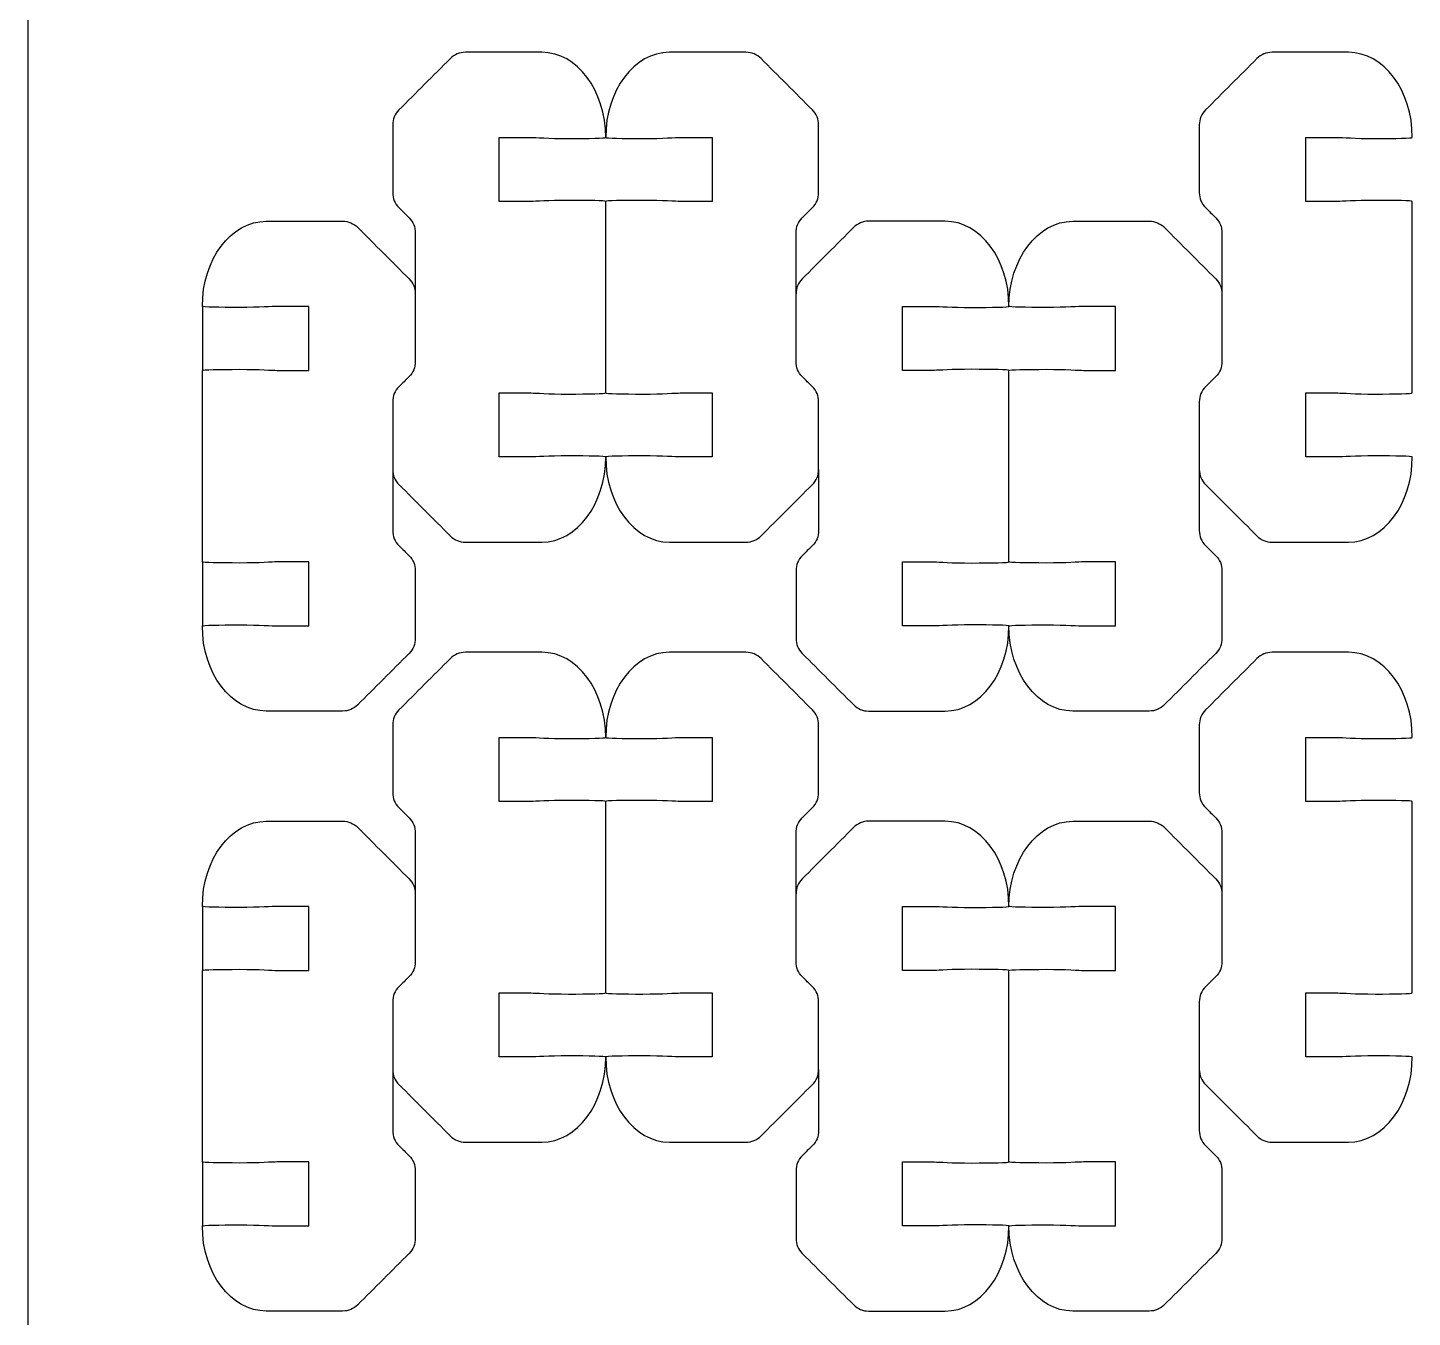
# Model space of a CAD drawing. Extents: x 0 to 400, y 230 to 450.
# Drawn here: x 0 to 65, y 308.4 to 368.9 of the extents above; entities that cross this region are included whole.
import ezdxf

# ---------------------------------------------------------------- set-up
doc = ezdxf.new("R2010")
doc.units = 0
doc.header["$MEASUREMENT"] = 0
doc.layers.add('DEFAULT', color=18, linetype='CONTINUOUS')

msp = doc.modelspace()

# ---------------------------------------------------------------- linework, layer by layer
at = {"layer": 'DEFAULT', "color": 1}
for points in [[(8.199, 355.829), (8.199, 352.829)], [(8.199, 343.831), (8.199, 340.831)], [(8.199, 327.655), (8.199, 324.655)], [(8.199, 315.657), (8.199, 312.657)]]:
    msp.add_lwpolyline(points, dxfattribs=at)
for points, knots in [([(0, 242), (0, 307.333), (0, 372.667), (0, 438), (0, 444.627), (5.372, 450), (12, 450), (47.333, 450), (82.667, 450), (118, 450), (124.628, 450), (130, 444.627), (130, 438), (130, 372.667), (130, 307.333), (130, 242), (130, 235.373), (124.628, 230), (118, 230), (82.667, 230), (47.333, 230), (12, 230), (5.372, 230), (0, 235.373), (0, 242)], [0, 0, 0, 0, 555.591, 555.591, 555.591, 556.591, 556.591, 556.591, 857.063, 857.063, 857.063, 858.063, 858.063, 858.063, 1413.654, 1413.654, 1413.654, 1414.654, 1414.654, 1414.654, 1715.126, 1715.126, 1715.126, 1716.126, 1716.126, 1716.126, 1716.126]), ([(19.841, 367.472), (20.028, 367.66), (20.283, 367.765), (20.548, 367.765), (21.743, 367.765), (22.939, 367.765), (24.134, 367.765), (25.792, 367.765), (27.133, 365.977), (27.133, 363.765), (27.133, 363.737), (26.35, 363.715), (25.383, 363.715), (24.416, 363.715), (23.845, 363.765), (23.633, 363.765), (23.133, 363.765), (22.634, 363.765), (22.134, 363.765), (22.134, 362.764), (22.134, 361.763), (22.134, 360.763), (22.634, 360.763), (23.133, 360.763), (23.633, 360.763), (23.845, 360.763), (24.416, 360.812), (25.383, 360.812), (26.35, 360.812), (27.133, 360.791), (27.133, 360.763), (27.133, 357.764), (27.133, 354.765), (27.133, 351.767), (27.133, 351.739), (26.35, 351.717), (25.383, 351.717), (24.416, 351.717), (23.845, 351.767), (23.633, 351.767), (23.133, 351.767), (22.634, 351.767), (22.134, 351.767), (22.134, 350.766), (22.134, 349.765), (22.134, 348.765), (22.634, 348.765), (23.133, 348.765), (23.633, 348.765), (23.845, 348.765), (24.416, 348.814), (25.383, 348.814), (26.35, 348.814), (27.133, 348.793), (27.133, 348.765), (27.133, 346.553), (25.792, 344.768), (24.134, 344.764), (23.257, 344.764), (21.614, 344.762), (20.548, 344.761), (20.283, 344.761), (20.028, 344.866), (19.84, 345.054), (19.036, 345.858), (18.232, 346.662), (17.428, 347.466), (17.24, 347.654), (17.135, 347.908), (17.135, 348.173), (17.135, 349.233), (17.135, 350.293), (17.135, 351.353), (17.135, 351.618), (17.24, 351.872), (17.428, 352.06), (17.587, 352.219), (17.745, 352.377), (17.904, 352.536), (18.092, 352.723), (18.197, 352.978), (18.197, 353.243), (18.197, 355.257), (18.197, 357.272), (18.197, 359.287), (18.197, 359.552), (18.092, 359.806), (17.904, 359.994), (17.745, 360.152), (17.587, 360.311), (17.428, 360.47), (17.24, 360.657), (17.135, 360.912), (17.135, 361.177), (17.135, 362.235), (17.135, 363.294), (17.135, 364.352), (17.135, 364.618), (17.24, 364.872), (17.428, 365.06), (18.232, 365.864), (19.037, 366.668), (19.841, 367.472)], [9.671807, 9.671807, 9.671807, 9.671807, 10.671807, 10.671807, 10.671807, 20.837807, 20.837807, 20.837807, 21.837807, 21.837807, 21.837807, 22.837807, 22.837807, 22.837807, 23.837807, 23.837807, 23.837807, 28.087807, 28.087807, 28.087807, 36.597807, 36.597807, 36.597807, 40.847807, 40.847807, 40.847807, 41.847807, 41.847807, 41.847807, 42.847807, 42.847807, 42.847807, 68.347807, 68.347807, 68.347807, 69.347807, 69.347807, 69.347807, 70.347807, 70.347807, 70.347807, 74.597807, 74.597807, 74.597807, 83.107807, 83.107807, 83.107807, 87.357807, 87.357807, 87.357807, 88.357807, 88.357807, 88.357807, 89.357807, 89.357807, 89.357807, 90.357807, 90.357807, 90.357807, 91.357807, 91.357807, 91.357807, 92.357807, 92.357807, 92.357807, 102.028906, 102.028906, 102.028906, 103.028906, 103.028906, 103.028906, 112.040906, 112.040906, 112.040906, 113.040906, 113.040906, 113.040906, 114.94868, 114.94868, 114.94868, 115.94868, 115.94868, 115.94868, 133.08068, 133.08068, 133.08068, 134.08068, 134.08068, 134.08068, 135.989161, 135.989161, 135.989161, 136.989161, 136.989161, 136.989161, 145.991161, 145.991161, 145.991161, 146.991161, 146.991161, 146.991161, 156.662968, 156.662968, 156.662968, 156.662968]), ([(27.133, 351.767), (27.133, 351.739), (27.916, 351.717), (28.883, 351.717), (29.849, 351.717), (30.421, 351.767), (30.632, 351.767), (31.132, 351.767), (31.632, 351.767), (32.132, 351.767), (32.132, 350.766), (32.132, 349.765), (32.132, 348.765), (31.632, 348.765), (31.132, 348.765), (30.632, 348.765), (30.421, 348.765), (29.849, 348.814), (28.883, 348.814), (27.916, 348.814), (27.133, 348.793), (27.133, 348.765), (27.133, 346.553), (28.473, 344.768), (30.131, 344.764), (31.009, 344.764), (32.652, 344.761), (33.717, 344.761), (33.983, 344.761), (34.237, 344.866), (34.425, 345.054), (35.229, 345.858), (36.034, 346.662), (36.838, 347.466), (37.025, 347.654), (37.131, 347.908), (37.131, 348.173), (37.131, 349.233), (37.131, 350.293), (37.131, 351.353), (37.131, 351.618), (37.025, 351.872), (36.838, 352.06), (36.679, 352.218), (36.52, 352.377), (36.362, 352.536), (36.174, 352.723), (36.069, 352.978), (36.069, 353.243), (36.069, 355.257), (36.069, 357.272), (36.069, 359.287), (36.069, 359.552), (36.174, 359.806), (36.362, 359.994), (36.52, 360.152), (36.679, 360.311), (36.838, 360.47), (37.025, 360.657), (37.131, 360.912), (37.131, 361.177), (37.131, 362.235), (37.131, 363.294), (37.131, 364.353), (37.131, 364.618), (37.025, 364.872), (36.838, 365.059), (36.033, 365.864), (35.229, 366.668), (34.425, 367.472), (34.237, 367.66), (33.983, 367.765), (33.718, 367.765), (32.522, 367.765), (31.327, 367.765), (30.131, 367.765), (28.473, 367.765), (27.133, 365.977), (27.133, 363.765), (27.133, 363.737), (27.916, 363.715), (28.883, 363.715), (29.849, 363.715), (30.421, 363.765), (30.632, 363.765), (31.132, 363.765), (31.632, 363.765), (32.132, 363.765), (32.132, 362.764), (32.132, 361.763), (32.132, 360.763), (31.632, 360.763), (31.132, 360.763), (30.632, 360.763), (30.421, 360.763), (29.849, 360.812), (28.883, 360.812), (27.916, 360.812), (27.133, 360.791), (27.133, 360.763)], [0, 0, 0, 0, 1, 1, 1, 2, 2, 2, 6.25, 6.25, 6.25, 14.76, 14.76, 14.76, 19.01, 19.01, 19.01, 20.01, 20.01, 20.01, 21.01, 21.01, 21.01, 22.01, 22.01, 22.01, 23.01, 23.01, 23.01, 24.01, 24.01, 24.01, 33.681807, 33.681807, 33.681807, 34.681807, 34.681807, 34.681807, 43.693807, 43.693807, 43.693807, 44.693807, 44.693807, 44.693807, 46.602995, 46.602995, 46.602995, 47.602995, 47.602995, 47.602995, 64.734995, 64.734995, 64.734995, 65.734995, 65.734995, 65.734995, 67.644183, 67.644183, 67.644183, 68.644183, 68.644183, 68.644183, 77.646183, 77.646183, 77.646183, 78.646183, 78.646183, 78.646183, 88.319404, 88.319404, 88.319404, 89.319404, 89.319404, 89.319404, 99.485404, 99.485404, 99.485404, 100.485404, 100.485404, 100.485404, 101.485404, 101.485404, 101.485404, 102.485404, 102.485404, 102.485404, 106.735404, 106.735404, 106.735404, 115.245404, 115.245404, 115.245404, 119.495404, 119.495404, 119.495404, 120.495404, 120.495404, 120.495404, 121.495404, 121.495404, 121.495404, 121.495404]), ([(57.708, 367.472), (57.895, 367.66), (58.15, 367.765), (58.415, 367.765), (59.61, 367.765), (60.806, 367.765), (62.001, 367.765), (63.659, 367.765), (65, 365.977), (65, 363.765), (65, 363.737), (64.217, 363.715), (63.25, 363.715), (62.284, 363.715), (61.712, 363.765), (61.5, 363.765), (61.001, 363.765), (60.501, 363.765), (60.001, 363.765), (60.001, 362.764), (60.001, 361.763), (60.001, 360.763), (60.501, 360.763), (61.001, 360.763), (61.5, 360.763), (61.712, 360.763), (62.284, 360.812), (63.25, 360.812), (64.217, 360.812), (65, 360.791), (65, 360.763), (65, 357.764), (65, 354.765), (65, 351.767), (65, 351.739), (64.217, 351.717), (63.25, 351.717), (62.284, 351.717), (61.712, 351.767), (61.5, 351.767), (61.001, 351.767), (60.501, 351.767), (60.001, 351.767), (60.001, 350.766), (60.001, 349.765), (60.001, 348.765), (60.501, 348.765), (61.001, 348.765), (61.5, 348.765), (61.712, 348.765), (62.284, 348.814), (63.25, 348.814), (64.217, 348.814), (65, 348.793), (65, 348.765), (65, 346.553), (63.659, 344.768), (62.001, 344.764), (61.124, 344.764), (59.481, 344.762), (58.415, 344.761), (58.15, 344.761), (57.895, 344.866), (57.708, 345.054), (56.904, 345.858), (56.099, 346.662), (55.295, 347.466), (55.108, 347.654), (55.002, 347.908), (55.002, 348.173), (55.002, 349.233), (55.002, 350.293), (55.002, 351.353), (55.002, 351.618), (55.108, 351.872), (55.295, 352.06), (55.454, 352.219), (55.613, 352.377), (55.771, 352.536), (55.959, 352.723), (56.064, 352.978), (56.064, 353.243), (56.064, 355.257), (56.064, 357.272), (56.064, 359.287), (56.064, 359.552), (55.959, 359.806), (55.771, 359.994), (55.613, 360.152), (55.454, 360.311), (55.295, 360.47), (55.108, 360.657), (55.002, 360.912), (55.002, 361.177), (55.002, 362.235), (55.002, 363.294), (55.002, 364.352), (55.002, 364.618), (55.108, 364.872), (55.295, 365.06), (56.1, 365.864), (56.904, 366.668), (57.708, 367.472)], [9.671807, 9.671807, 9.671807, 9.671807, 10.671807, 10.671807, 10.671807, 20.837807, 20.837807, 20.837807, 21.837807, 21.837807, 21.837807, 22.837807, 22.837807, 22.837807, 23.837807, 23.837807, 23.837807, 28.087807, 28.087807, 28.087807, 36.597807, 36.597807, 36.597807, 40.847807, 40.847807, 40.847807, 41.847807, 41.847807, 41.847807, 42.847807, 42.847807, 42.847807, 68.347807, 68.347807, 68.347807, 69.347807, 69.347807, 69.347807, 70.347807, 70.347807, 70.347807, 74.597807, 74.597807, 74.597807, 83.107807, 83.107807, 83.107807, 87.357807, 87.357807, 87.357807, 88.357807, 88.357807, 88.357807, 89.357807, 89.357807, 89.357807, 90.357807, 90.357807, 90.357807, 91.357807, 91.357807, 91.357807, 92.357807, 92.357807, 92.357807, 102.028906, 102.028906, 102.028906, 103.028906, 103.028906, 103.028906, 112.040906, 112.040906, 112.040906, 113.040906, 113.040906, 113.040906, 114.94868, 114.94868, 114.94868, 115.94868, 115.94868, 115.94868, 133.08068, 133.08068, 133.08068, 134.08068, 134.08068, 134.08068, 135.989161, 135.989161, 135.989161, 136.989161, 136.989161, 136.989161, 145.991161, 145.991161, 145.991161, 146.991161, 146.991161, 146.991161, 156.662968, 156.662968, 156.662968, 156.662968]), ([(17.135, 348.173), (17.135, 347.219), (17.135, 346.264), (17.135, 345.309), (17.135, 345.044), (17.241, 344.789), (17.428, 344.602), (17.587, 344.443), (17.745, 344.284), (17.904, 344.126), (18.092, 343.938), (18.197, 343.684), (18.197, 343.419), (18.197, 342.36), (18.197, 341.302), (18.197, 340.243), (18.197, 339.978), (18.092, 339.723), (17.904, 339.536), (17.1, 338.732), (16.296, 337.927), (15.491, 337.123), (15.304, 336.935), (15.05, 336.83), (14.784, 336.83), (13.589, 336.83), (12.393, 336.83), (11.198, 336.83), (9.54, 336.83), (8.199, 338.619), (8.199, 340.831), (8.199, 340.859), (8.982, 340.88), (9.949, 340.88), (10.916, 340.88), (11.487, 340.831), (11.699, 340.831), (12.574, 340.831), (13.198, 340.831), (13.198, 340.831), (13.198, 341.831), (13.198, 342.832), (13.198, 343.833), (13.198, 343.833), (12.574, 343.833), (11.699, 343.833), (11.487, 343.833), (10.916, 343.783), (9.949, 343.783), (8.982, 343.783), (8.199, 343.805), (8.199, 343.833), (8.199, 346.831), (8.199, 349.83), (8.199, 352.829), (8.199, 352.857), (8.982, 352.878), (9.949, 352.878), (10.916, 352.878), (11.487, 352.829), (11.699, 352.829), (12.574, 352.829), (13.198, 352.829), (13.198, 352.829), (13.198, 353.829), (13.198, 354.83), (13.198, 355.831), (13.198, 355.831), (12.574, 355.831), (11.699, 355.831), (11.487, 355.831), (10.916, 355.781), (9.949, 355.781), (8.982, 355.781), (8.199, 355.803), (8.199, 355.831), (8.199, 358.043), (9.54, 359.828), (11.198, 359.831), (12.075, 359.831), (13.718, 359.834), (14.784, 359.835), (15.049, 359.835), (15.304, 359.729), (15.492, 359.542), (16.296, 358.738), (17.1, 357.933), (17.904, 357.129), (18.092, 356.942), (18.197, 356.687), (18.197, 356.422)], [0, 0, 0, 0, 8.12, 8.12, 8.12, 9.12, 9.12, 9.12, 11.029188, 11.029188, 11.029188, 12.029188, 12.029188, 12.029188, 21.031188, 21.031188, 21.031188, 22.031188, 22.031188, 22.031188, 31.704409, 31.704409, 31.704409, 32.704409, 32.704409, 32.704409, 42.870409, 42.870409, 42.870409, 43.870409, 43.870409, 43.870409, 44.870409, 44.870409, 44.870409, 45.870409, 45.870409, 45.870409, 46.870409, 46.870409, 46.870409, 55.380409, 55.380409, 55.380409, 56.380409, 56.380409, 56.380409, 57.380409, 57.380409, 57.380409, 58.380409, 58.380409, 58.380409, 83.880409, 83.880409, 83.880409, 84.880409, 84.880409, 84.880409, 85.880409, 85.880409, 85.880409, 86.880409, 86.880409, 86.880409, 95.390409, 95.390409, 95.390409, 96.390409, 96.390409, 96.390409, 97.390409, 97.390409, 97.390409, 98.390409, 98.390409, 98.390409, 99.390409, 99.390409, 99.390409, 100.390409, 100.390409, 100.390409, 101.390409, 101.390409, 101.390409, 111.062216, 111.062216, 111.062216, 112.062216, 112.062216, 112.062216, 112.062216]), ([(46.066, 352.829), (46.066, 352.857), (45.283, 352.878), (44.317, 352.878), (43.35, 352.878), (42.779, 352.829), (42.567, 352.829), (41.692, 352.829), (41.068, 352.829), (41.068, 352.829), (41.068, 353.829), (41.068, 354.83), (41.068, 355.831), (41.068, 355.831), (41.692, 355.831), (42.567, 355.831), (42.779, 355.831), (43.35, 355.781), (44.317, 355.781), (45.283, 355.781), (46.066, 355.803), (46.066, 355.831), (46.066, 358.043), (44.726, 359.828), (43.068, 359.831), (42.19, 359.831), (40.547, 359.834), (39.482, 359.835), (39.217, 359.835), (38.962, 359.729), (38.774, 359.542), (37.97, 358.738), (37.166, 357.933), (36.362, 357.129), (36.174, 356.942), (36.069, 356.687), (36.069, 356.422)], [0, 0, 0, 0, 1, 1, 1, 2, 2, 2, 3, 3, 3, 11.51, 11.51, 11.51, 12.51, 12.51, 12.51, 13.51, 13.51, 13.51, 14.51, 14.51, 14.51, 15.51, 15.51, 15.51, 16.51, 16.51, 16.51, 17.51, 17.51, 17.51, 27.181807, 27.181807, 27.181807, 28.181807, 28.181807, 28.181807, 28.181807]), ([(55.002, 348.173), (55.002, 347.219), (55.002, 346.264), (55.002, 345.309), (55.002, 345.044), (55.108, 344.789), (55.295, 344.602), (55.454, 344.443), (55.613, 344.284), (55.771, 344.126), (55.959, 343.938), (56.064, 343.684), (56.064, 343.419), (56.064, 342.36), (56.064, 341.302), (56.064, 340.243), (56.064, 339.978), (55.959, 339.723), (55.771, 339.536), (54.967, 338.732), (54.163, 337.927), (53.358, 337.123), (53.171, 336.935), (52.917, 336.83), (52.651, 336.83), (51.456, 336.83), (50.26, 336.83), (49.065, 336.83), (47.407, 336.83), (46.066, 338.619), (46.066, 340.831), (46.066, 340.859), (46.85, 340.88), (47.816, 340.88), (48.783, 340.88), (49.354, 340.831), (49.566, 340.831), (50.441, 340.831), (51.065, 340.831), (51.065, 340.831), (51.065, 341.831), (51.065, 342.832), (51.065, 343.833), (51.065, 343.833), (50.441, 343.833), (49.566, 343.833), (49.354, 343.833), (48.783, 343.783), (47.816, 343.783), (46.85, 343.783), (46.066, 343.805), (46.066, 343.833), (46.066, 346.831), (46.066, 349.83), (46.066, 352.829), (46.066, 352.857), (46.85, 352.878), (47.816, 352.878), (48.783, 352.878), (49.354, 352.829), (49.566, 352.829), (50.441, 352.829), (51.065, 352.829), (51.065, 352.829), (51.065, 353.829), (51.065, 354.83), (51.065, 355.831), (51.065, 355.831), (50.441, 355.831), (49.566, 355.831), (49.354, 355.831), (48.783, 355.781), (47.816, 355.781), (46.85, 355.781), (46.066, 355.803), (46.066, 355.831), (46.066, 358.043), (47.407, 359.828), (49.065, 359.831), (49.942, 359.831), (51.586, 359.834), (52.651, 359.835), (52.916, 359.835), (53.171, 359.729), (53.359, 359.542), (54.163, 358.738), (54.967, 357.933), (55.771, 357.129), (55.959, 356.942), (56.064, 356.687), (56.064, 356.422)], [0, 0, 0, 0, 8.12, 8.12, 8.12, 9.12, 9.12, 9.12, 11.029188, 11.029188, 11.029188, 12.029188, 12.029188, 12.029188, 21.031188, 21.031188, 21.031188, 22.031188, 22.031188, 22.031188, 31.704409, 31.704409, 31.704409, 32.704409, 32.704409, 32.704409, 42.870409, 42.870409, 42.870409, 43.870409, 43.870409, 43.870409, 44.870409, 44.870409, 44.870409, 45.870409, 45.870409, 45.870409, 46.870409, 46.870409, 46.870409, 55.380409, 55.380409, 55.380409, 56.380409, 56.380409, 56.380409, 57.380409, 57.380409, 57.380409, 58.380409, 58.380409, 58.380409, 83.880409, 83.880409, 83.880409, 84.880409, 84.880409, 84.880409, 85.880409, 85.880409, 85.880409, 86.880409, 86.880409, 86.880409, 95.390409, 95.390409, 95.390409, 96.390409, 96.390409, 96.390409, 97.390409, 97.390409, 97.390409, 98.390409, 98.390409, 98.390409, 99.390409, 99.390409, 99.390409, 100.390409, 100.390409, 100.390409, 101.390409, 101.390409, 101.390409, 111.062216, 111.062216, 111.062216, 112.062216, 112.062216, 112.062216, 112.062216]), ([(37.131, 348.173), (37.131, 347.219), (37.131, 346.264), (37.131, 345.309), (37.131, 345.044), (37.025, 344.789), (36.838, 344.602), (36.679, 344.443), (36.52, 344.284), (36.362, 344.126), (36.174, 343.938), (36.069, 343.684), (36.069, 343.419), (36.069, 342.36), (36.069, 341.302), (36.069, 340.243), (36.069, 339.978), (36.174, 339.723), (36.362, 339.536), (37.166, 338.732), (37.97, 337.927), (38.775, 337.123), (38.962, 336.935), (39.216, 336.83), (39.481, 336.83), (40.677, 336.83), (41.872, 336.83), (43.068, 336.83), (44.726, 336.83), (46.066, 338.619), (46.066, 340.831), (46.066, 340.859), (45.283, 340.88), (44.317, 340.88), (43.35, 340.88), (42.779, 340.831), (42.567, 340.831), (41.692, 340.831), (41.068, 340.831), (41.068, 340.831), (41.068, 341.831), (41.068, 342.832), (41.068, 343.833), (41.068, 343.833), (41.692, 343.833), (42.567, 343.833), (42.779, 343.833), (43.35, 343.783), (44.317, 343.783), (45.283, 343.783), (46.066, 343.805), (46.066, 343.833)], [0, 0, 0, 0, 8.12, 8.12, 8.12, 9.12, 9.12, 9.12, 11.029188, 11.029188, 11.029188, 12.029188, 12.029188, 12.029188, 21.031188, 21.031188, 21.031188, 22.031188, 22.031188, 22.031188, 31.704409, 31.704409, 31.704409, 32.704409, 32.704409, 32.704409, 42.870409, 42.870409, 42.870409, 43.870409, 43.870409, 43.870409, 44.870409, 44.870409, 44.870409, 45.870409, 45.870409, 45.870409, 46.870409, 46.870409, 46.870409, 55.380409, 55.380409, 55.380409, 56.380409, 56.380409, 56.380409, 57.380409, 57.380409, 57.380409, 58.380409, 58.380409, 58.380409, 58.380409]), ([(19.841, 339.299), (20.028, 339.487), (20.283, 339.592), (20.548, 339.592), (21.743, 339.592), (22.939, 339.592), (24.134, 339.592), (25.792, 339.592), (27.133, 337.803), (27.133, 335.591), (27.133, 335.563), (26.35, 335.542), (25.383, 335.542), (24.416, 335.542), (23.845, 335.591), (23.633, 335.591), (23.133, 335.591), (22.634, 335.591), (22.134, 335.591), (22.134, 334.591), (22.134, 333.59), (22.134, 332.589), (22.634, 332.589), (23.133, 332.589), (23.633, 332.589), (23.845, 332.589), (24.416, 332.638), (25.383, 332.638), (26.35, 332.638), (27.133, 332.617), (27.133, 332.589), (27.133, 329.59), (27.133, 326.592), (27.133, 323.593), (27.133, 323.565), (26.35, 323.544), (25.383, 323.544), (24.416, 323.544), (23.845, 323.593), (23.633, 323.593), (23.133, 323.593), (22.634, 323.593), (22.134, 323.593), (22.134, 322.593), (22.134, 321.592), (22.134, 320.591), (22.634, 320.591), (23.133, 320.591), (23.633, 320.591), (23.845, 320.591), (24.416, 320.64), (25.383, 320.64), (26.35, 320.64), (27.133, 320.619), (27.133, 320.591), (27.133, 318.379), (25.792, 316.594), (24.134, 316.591), (23.257, 316.591), (21.614, 316.588), (20.548, 316.587), (20.283, 316.587), (20.028, 316.693), (19.84, 316.88), (19.036, 317.684), (18.232, 318.489), (17.428, 319.293), (17.24, 319.481), (17.135, 319.735), (17.135, 320), (17.135, 321.06), (17.135, 322.119), (17.135, 323.179), (17.135, 323.444), (17.24, 323.699), (17.428, 323.886), (17.587, 324.045), (17.745, 324.204), (17.904, 324.362), (18.092, 324.55), (18.197, 324.804), (18.197, 325.069), (18.197, 327.084), (18.197, 329.098), (18.197, 331.113), (18.197, 331.378), (18.092, 331.633), (17.904, 331.82), (17.745, 331.979), (17.587, 332.138), (17.428, 332.296), (17.24, 332.484), (17.135, 332.738), (17.135, 333.003), (17.135, 334.062), (17.135, 335.12), (17.135, 336.179), (17.135, 336.444), (17.24, 336.699), (17.428, 336.886), (18.232, 337.69), (19.037, 338.495), (19.841, 339.299)], [9.671807, 9.671807, 9.671807, 9.671807, 10.671807, 10.671807, 10.671807, 20.837807, 20.837807, 20.837807, 21.837807, 21.837807, 21.837807, 22.837807, 22.837807, 22.837807, 23.837807, 23.837807, 23.837807, 28.087807, 28.087807, 28.087807, 36.597807, 36.597807, 36.597807, 40.847807, 40.847807, 40.847807, 41.847807, 41.847807, 41.847807, 42.847807, 42.847807, 42.847807, 68.347807, 68.347807, 68.347807, 69.347807, 69.347807, 69.347807, 70.347807, 70.347807, 70.347807, 74.597807, 74.597807, 74.597807, 83.107807, 83.107807, 83.107807, 87.357807, 87.357807, 87.357807, 88.357807, 88.357807, 88.357807, 89.357807, 89.357807, 89.357807, 90.357807, 90.357807, 90.357807, 91.357807, 91.357807, 91.357807, 92.357807, 92.357807, 92.357807, 102.028906, 102.028906, 102.028906, 103.028906, 103.028906, 103.028906, 112.040906, 112.040906, 112.040906, 113.040906, 113.040906, 113.040906, 114.94868, 114.94868, 114.94868, 115.94868, 115.94868, 115.94868, 133.08068, 133.08068, 133.08068, 134.08068, 134.08068, 134.08068, 135.989161, 135.989161, 135.989161, 136.989161, 136.989161, 136.989161, 145.991161, 145.991161, 145.991161, 146.991161, 146.991161, 146.991161, 156.662968, 156.662968, 156.662968, 156.662968]), ([(27.133, 323.593), (27.133, 323.565), (27.916, 323.544), (28.883, 323.544), (29.849, 323.544), (30.421, 323.593), (30.632, 323.593), (31.132, 323.593), (31.632, 323.593), (32.132, 323.593), (32.132, 322.593), (32.132, 321.592), (32.132, 320.591), (31.632, 320.591), (31.132, 320.591), (30.632, 320.591), (30.421, 320.591), (29.849, 320.641), (28.883, 320.641), (27.916, 320.641), (27.133, 320.619), (27.133, 320.591), (27.133, 318.379), (28.473, 316.594), (30.131, 316.591), (31.009, 316.591), (32.652, 316.588), (33.717, 316.587), (33.983, 316.587), (34.237, 316.693), (34.425, 316.88), (35.229, 317.685), (36.034, 318.489), (36.838, 319.293), (37.025, 319.48), (37.131, 319.735), (37.131, 320), (37.131, 321.06), (37.131, 322.119), (37.131, 323.179), (37.131, 323.444), (37.025, 323.699), (36.838, 323.886), (36.679, 324.045), (36.52, 324.204), (36.362, 324.362), (36.174, 324.55), (36.069, 324.804), (36.069, 325.069), (36.069, 327.084), (36.069, 329.099), (36.069, 331.113), (36.069, 331.378), (36.174, 331.633), (36.362, 331.82), (36.52, 331.979), (36.679, 332.138), (36.838, 332.296), (37.025, 332.484), (37.131, 332.738), (37.131, 333.003), (37.131, 334.062), (37.131, 335.12), (37.131, 336.179), (37.131, 336.444), (37.025, 336.699), (36.838, 336.886), (36.033, 337.69), (35.229, 338.495), (34.425, 339.299), (34.237, 339.486), (33.983, 339.592), (33.718, 339.592), (32.522, 339.592), (31.327, 339.592), (30.131, 339.592), (28.473, 339.592), (27.133, 337.803), (27.133, 335.591), (27.133, 335.563), (27.916, 335.542), (28.883, 335.542), (29.849, 335.542), (30.421, 335.591), (30.632, 335.591), (31.132, 335.591), (31.632, 335.591), (32.132, 335.591), (32.132, 334.591), (32.132, 333.59), (32.132, 332.589), (31.632, 332.589), (31.132, 332.589), (30.632, 332.589), (30.421, 332.589), (29.849, 332.639), (28.883, 332.639), (27.916, 332.639), (27.133, 332.617), (27.133, 332.589)], [0, 0, 0, 0, 1, 1, 1, 2, 2, 2, 6.25, 6.25, 6.25, 14.76, 14.76, 14.76, 19.01, 19.01, 19.01, 20.01, 20.01, 20.01, 21.01, 21.01, 21.01, 22.01, 22.01, 22.01, 23.01, 23.01, 23.01, 24.01, 24.01, 24.01, 33.681807, 33.681807, 33.681807, 34.681807, 34.681807, 34.681807, 43.693807, 43.693807, 43.693807, 44.693807, 44.693807, 44.693807, 46.602995, 46.602995, 46.602995, 47.602995, 47.602995, 47.602995, 64.734995, 64.734995, 64.734995, 65.734995, 65.734995, 65.734995, 67.644183, 67.644183, 67.644183, 68.644183, 68.644183, 68.644183, 77.646183, 77.646183, 77.646183, 78.646183, 78.646183, 78.646183, 88.319404, 88.319404, 88.319404, 89.319404, 89.319404, 89.319404, 99.485404, 99.485404, 99.485404, 100.485404, 100.485404, 100.485404, 101.485404, 101.485404, 101.485404, 102.485404, 102.485404, 102.485404, 106.735404, 106.735404, 106.735404, 115.245404, 115.245404, 115.245404, 119.495404, 119.495404, 119.495404, 120.495404, 120.495404, 120.495404, 121.495404, 121.495404, 121.495404, 121.495404]), ([(57.708, 339.299), (57.895, 339.487), (58.15, 339.592), (58.415, 339.592), (59.61, 339.592), (60.806, 339.592), (62.001, 339.592), (63.659, 339.592), (65, 337.803), (65, 335.591), (65, 335.563), (64.217, 335.542), (63.25, 335.542), (62.284, 335.542), (61.712, 335.591), (61.5, 335.591), (61.001, 335.591), (60.501, 335.591), (60.001, 335.591), (60.001, 334.591), (60.001, 333.59), (60.001, 332.589), (60.501, 332.589), (61.001, 332.589), (61.5, 332.589), (61.712, 332.589), (62.284, 332.638), (63.25, 332.638), (64.217, 332.638), (65, 332.617), (65, 332.589), (65, 329.59), (65, 326.592), (65, 323.593), (65, 323.565), (64.217, 323.544), (63.25, 323.544), (62.284, 323.544), (61.712, 323.593), (61.5, 323.593), (61.001, 323.593), (60.501, 323.593), (60.001, 323.593), (60.001, 322.593), (60.001, 321.592), (60.001, 320.591), (60.501, 320.591), (61.001, 320.591), (61.5, 320.591), (61.712, 320.591), (62.284, 320.64), (63.25, 320.64), (64.217, 320.64), (65, 320.619), (65, 320.591), (65, 318.379), (63.659, 316.594), (62.001, 316.591), (61.124, 316.591), (59.481, 316.588), (58.415, 316.587), (58.15, 316.587), (57.895, 316.693), (57.708, 316.88), (56.904, 317.684), (56.099, 318.489), (55.295, 319.293), (55.108, 319.481), (55.002, 319.735), (55.002, 320), (55.002, 321.06), (55.002, 322.119), (55.002, 323.179), (55.002, 323.444), (55.108, 323.699), (55.295, 323.886), (55.454, 324.045), (55.613, 324.204), (55.771, 324.362), (55.959, 324.55), (56.064, 324.804), (56.064, 325.069), (56.064, 327.084), (56.064, 329.098), (56.064, 331.113), (56.064, 331.378), (55.959, 331.633), (55.771, 331.82), (55.613, 331.979), (55.454, 332.138), (55.295, 332.296), (55.108, 332.484), (55.002, 332.738), (55.002, 333.003), (55.002, 334.062), (55.002, 335.12), (55.002, 336.179), (55.002, 336.444), (55.108, 336.699), (55.295, 336.886), (56.1, 337.69), (56.904, 338.495), (57.708, 339.299)], [9.671807, 9.671807, 9.671807, 9.671807, 10.671807, 10.671807, 10.671807, 20.837807, 20.837807, 20.837807, 21.837807, 21.837807, 21.837807, 22.837807, 22.837807, 22.837807, 23.837807, 23.837807, 23.837807, 28.087807, 28.087807, 28.087807, 36.597807, 36.597807, 36.597807, 40.847807, 40.847807, 40.847807, 41.847807, 41.847807, 41.847807, 42.847807, 42.847807, 42.847807, 68.347807, 68.347807, 68.347807, 69.347807, 69.347807, 69.347807, 70.347807, 70.347807, 70.347807, 74.597807, 74.597807, 74.597807, 83.107807, 83.107807, 83.107807, 87.357807, 87.357807, 87.357807, 88.357807, 88.357807, 88.357807, 89.357807, 89.357807, 89.357807, 90.357807, 90.357807, 90.357807, 91.357807, 91.357807, 91.357807, 92.357807, 92.357807, 92.357807, 102.028906, 102.028906, 102.028906, 103.028906, 103.028906, 103.028906, 112.040906, 112.040906, 112.040906, 113.040906, 113.040906, 113.040906, 114.94868, 114.94868, 114.94868, 115.94868, 115.94868, 115.94868, 133.08068, 133.08068, 133.08068, 134.08068, 134.08068, 134.08068, 135.989161, 135.989161, 135.989161, 136.989161, 136.989161, 136.989161, 145.991161, 145.991161, 145.991161, 146.991161, 146.991161, 146.991161, 156.662968, 156.662968, 156.662968, 156.662968]), ([(17.135, 320), (17.135, 319.045), (17.135, 318.09), (17.135, 317.135), (17.135, 316.87), (17.241, 316.616), (17.428, 316.428), (17.587, 316.27), (17.745, 316.111), (17.904, 315.952), (18.092, 315.765), (18.197, 315.511), (18.197, 315.245), (18.197, 314.187), (18.197, 313.128), (18.197, 312.07), (18.197, 311.804), (18.092, 311.55), (17.904, 311.363), (17.1, 310.558), (16.296, 309.754), (15.491, 308.95), (15.304, 308.762), (15.05, 308.657), (14.784, 308.657), (13.589, 308.657), (12.393, 308.657), (11.198, 308.657), (9.54, 308.657), (8.199, 310.445), (8.199, 312.657), (8.199, 312.685), (8.982, 312.707), (9.949, 312.707), (10.916, 312.707), (11.487, 312.657), (11.699, 312.657), (12.574, 312.657), (13.198, 312.657), (13.198, 312.657), (13.198, 313.658), (13.198, 314.659), (13.198, 315.659), (13.198, 315.659), (12.574, 315.659), (11.699, 315.659), (11.487, 315.659), (10.916, 315.61), (9.949, 315.61), (8.982, 315.61), (8.199, 315.631), (8.199, 315.659), (8.199, 318.658), (8.199, 321.657), (8.199, 324.655), (8.199, 324.683), (8.982, 324.705), (9.949, 324.705), (10.916, 324.705), (11.487, 324.655), (11.699, 324.655), (12.574, 324.655), (13.198, 324.655), (13.198, 324.655), (13.198, 325.656), (13.198, 326.657), (13.198, 327.657), (13.198, 327.657), (12.574, 327.657), (11.699, 327.657), (11.487, 327.657), (10.916, 327.608), (9.949, 327.608), (8.982, 327.608), (8.199, 327.629), (8.199, 327.657), (8.199, 329.869), (9.54, 331.654), (11.198, 331.658), (12.075, 331.658), (13.718, 331.661), (14.784, 331.661), (15.049, 331.661), (15.304, 331.556), (15.492, 331.368), (16.296, 330.564), (17.1, 329.76), (17.904, 328.956), (18.092, 328.768), (18.197, 328.514), (18.197, 328.249)], [0, 0, 0, 0, 8.12, 8.12, 8.12, 9.12, 9.12, 9.12, 11.029188, 11.029188, 11.029188, 12.029188, 12.029188, 12.029188, 21.031188, 21.031188, 21.031188, 22.031188, 22.031188, 22.031188, 31.704409, 31.704409, 31.704409, 32.704409, 32.704409, 32.704409, 42.870409, 42.870409, 42.870409, 43.870409, 43.870409, 43.870409, 44.870409, 44.870409, 44.870409, 45.870409, 45.870409, 45.870409, 46.870409, 46.870409, 46.870409, 55.380409, 55.380409, 55.380409, 56.380409, 56.380409, 56.380409, 57.380409, 57.380409, 57.380409, 58.380409, 58.380409, 58.380409, 83.880409, 83.880409, 83.880409, 84.880409, 84.880409, 84.880409, 85.880409, 85.880409, 85.880409, 86.880409, 86.880409, 86.880409, 95.390409, 95.390409, 95.390409, 96.390409, 96.390409, 96.390409, 97.390409, 97.390409, 97.390409, 98.390409, 98.390409, 98.390409, 99.390409, 99.390409, 99.390409, 100.390409, 100.390409, 100.390409, 101.390409, 101.390409, 101.390409, 111.062216, 111.062216, 111.062216, 112.062216, 112.062216, 112.062216, 112.062216]), ([(46.066, 324.655), (46.066, 324.683), (45.283, 324.705), (44.317, 324.705), (43.35, 324.705), (42.779, 324.655), (42.567, 324.655), (41.692, 324.655), (41.068, 324.655), (41.068, 324.655), (41.068, 325.656), (41.068, 326.657), (41.068, 327.657), (41.068, 327.657), (41.692, 327.657), (42.567, 327.657), (42.779, 327.657), (43.35, 327.608), (44.317, 327.608), (45.283, 327.608), (46.066, 327.629), (46.066, 327.657), (46.066, 329.869), (44.726, 331.654), (43.068, 331.658), (42.19, 331.658), (40.547, 331.661), (39.482, 331.661), (39.217, 331.661), (38.962, 331.556), (38.774, 331.368), (37.97, 330.564), (37.166, 329.76), (36.362, 328.956), (36.174, 328.768), (36.069, 328.514), (36.069, 328.249)], [0, 0, 0, 0, 1, 1, 1, 2, 2, 2, 3, 3, 3, 11.51, 11.51, 11.51, 12.51, 12.51, 12.51, 13.51, 13.51, 13.51, 14.51, 14.51, 14.51, 15.51, 15.51, 15.51, 16.51, 16.51, 16.51, 17.51, 17.51, 17.51, 27.181807, 27.181807, 27.181807, 28.181807, 28.181807, 28.181807, 28.181807]), ([(55.002, 320), (55.002, 319.045), (55.002, 318.09), (55.002, 317.135), (55.002, 316.87), (55.108, 316.616), (55.295, 316.428), (55.454, 316.27), (55.613, 316.111), (55.771, 315.952), (55.959, 315.765), (56.064, 315.511), (56.064, 315.245), (56.064, 314.187), (56.064, 313.128), (56.064, 312.07), (56.064, 311.804), (55.959, 311.55), (55.771, 311.363), (54.967, 310.558), (54.163, 309.754), (53.358, 308.95), (53.171, 308.762), (52.917, 308.657), (52.651, 308.657), (51.456, 308.657), (50.26, 308.657), (49.065, 308.657), (47.407, 308.657), (46.066, 310.445), (46.066, 312.657), (46.066, 312.685), (46.85, 312.707), (47.816, 312.707), (48.783, 312.707), (49.354, 312.657), (49.566, 312.657), (50.441, 312.657), (51.065, 312.657), (51.065, 312.657), (51.065, 313.658), (51.065, 314.659), (51.065, 315.659), (51.065, 315.659), (50.441, 315.659), (49.566, 315.659), (49.354, 315.659), (48.783, 315.61), (47.816, 315.61), (46.85, 315.61), (46.066, 315.631), (46.066, 315.659), (46.066, 318.658), (46.066, 321.657), (46.066, 324.655), (46.066, 324.683), (46.85, 324.705), (47.816, 324.705), (48.783, 324.705), (49.354, 324.655), (49.566, 324.655), (50.441, 324.655), (51.065, 324.655), (51.065, 324.655), (51.065, 325.656), (51.065, 326.657), (51.065, 327.657), (51.065, 327.657), (50.441, 327.657), (49.566, 327.657), (49.354, 327.657), (48.783, 327.608), (47.816, 327.608), (46.85, 327.608), (46.066, 327.629), (46.066, 327.657), (46.066, 329.869), (47.407, 331.654), (49.065, 331.658), (49.942, 331.658), (51.586, 331.661), (52.651, 331.661), (52.916, 331.661), (53.171, 331.556), (53.359, 331.368), (54.163, 330.564), (54.967, 329.76), (55.771, 328.956), (55.959, 328.768), (56.064, 328.514), (56.064, 328.249)], [0, 0, 0, 0, 8.12, 8.12, 8.12, 9.12, 9.12, 9.12, 11.029188, 11.029188, 11.029188, 12.029188, 12.029188, 12.029188, 21.031188, 21.031188, 21.031188, 22.031188, 22.031188, 22.031188, 31.704409, 31.704409, 31.704409, 32.704409, 32.704409, 32.704409, 42.870409, 42.870409, 42.870409, 43.870409, 43.870409, 43.870409, 44.870409, 44.870409, 44.870409, 45.870409, 45.870409, 45.870409, 46.870409, 46.870409, 46.870409, 55.380409, 55.380409, 55.380409, 56.380409, 56.380409, 56.380409, 57.380409, 57.380409, 57.380409, 58.380409, 58.380409, 58.380409, 83.880409, 83.880409, 83.880409, 84.880409, 84.880409, 84.880409, 85.880409, 85.880409, 85.880409, 86.880409, 86.880409, 86.880409, 95.390409, 95.390409, 95.390409, 96.390409, 96.390409, 96.390409, 97.390409, 97.390409, 97.390409, 98.390409, 98.390409, 98.390409, 99.390409, 99.390409, 99.390409, 100.390409, 100.390409, 100.390409, 101.390409, 101.390409, 101.390409, 111.062216, 111.062216, 111.062216, 112.062216, 112.062216, 112.062216, 112.062216]), ([(37.131, 320), (37.131, 319.045), (37.131, 318.09), (37.131, 317.135), (37.131, 316.87), (37.025, 316.616), (36.838, 316.428), (36.679, 316.27), (36.52, 316.111), (36.362, 315.952), (36.174, 315.765), (36.069, 315.511), (36.069, 315.245), (36.069, 314.187), (36.069, 313.128), (36.069, 312.07), (36.069, 311.804), (36.174, 311.55), (36.362, 311.363), (37.166, 310.558), (37.97, 309.754), (38.775, 308.95), (38.962, 308.762), (39.216, 308.657), (39.481, 308.657), (40.677, 308.657), (41.872, 308.657), (43.068, 308.657), (44.726, 308.657), (46.066, 310.445), (46.066, 312.657), (46.066, 312.685), (45.283, 312.707), (44.317, 312.707), (43.35, 312.707), (42.779, 312.657), (42.567, 312.657), (41.692, 312.657), (41.068, 312.657), (41.068, 312.657), (41.068, 313.658), (41.068, 314.659), (41.068, 315.659), (41.068, 315.659), (41.692, 315.659), (42.567, 315.659), (42.779, 315.659), (43.35, 315.61), (44.317, 315.61), (45.283, 315.61), (46.066, 315.631), (46.066, 315.659)], [0, 0, 0, 0, 8.12, 8.12, 8.12, 9.12, 9.12, 9.12, 11.029188, 11.029188, 11.029188, 12.029188, 12.029188, 12.029188, 21.031188, 21.031188, 21.031188, 22.031188, 22.031188, 22.031188, 31.704409, 31.704409, 31.704409, 32.704409, 32.704409, 32.704409, 42.870409, 42.870409, 42.870409, 43.870409, 43.870409, 43.870409, 44.870409, 44.870409, 44.870409, 45.870409, 45.870409, 45.870409, 46.870409, 46.870409, 46.870409, 55.380409, 55.380409, 55.380409, 56.380409, 56.380409, 56.380409, 57.380409, 57.380409, 57.380409, 58.380409, 58.380409, 58.380409, 58.380409])]:
    msp.add_open_spline(points, degree=3, knots=knots, dxfattribs=at)

doc.saveas('drawing.dxf')
